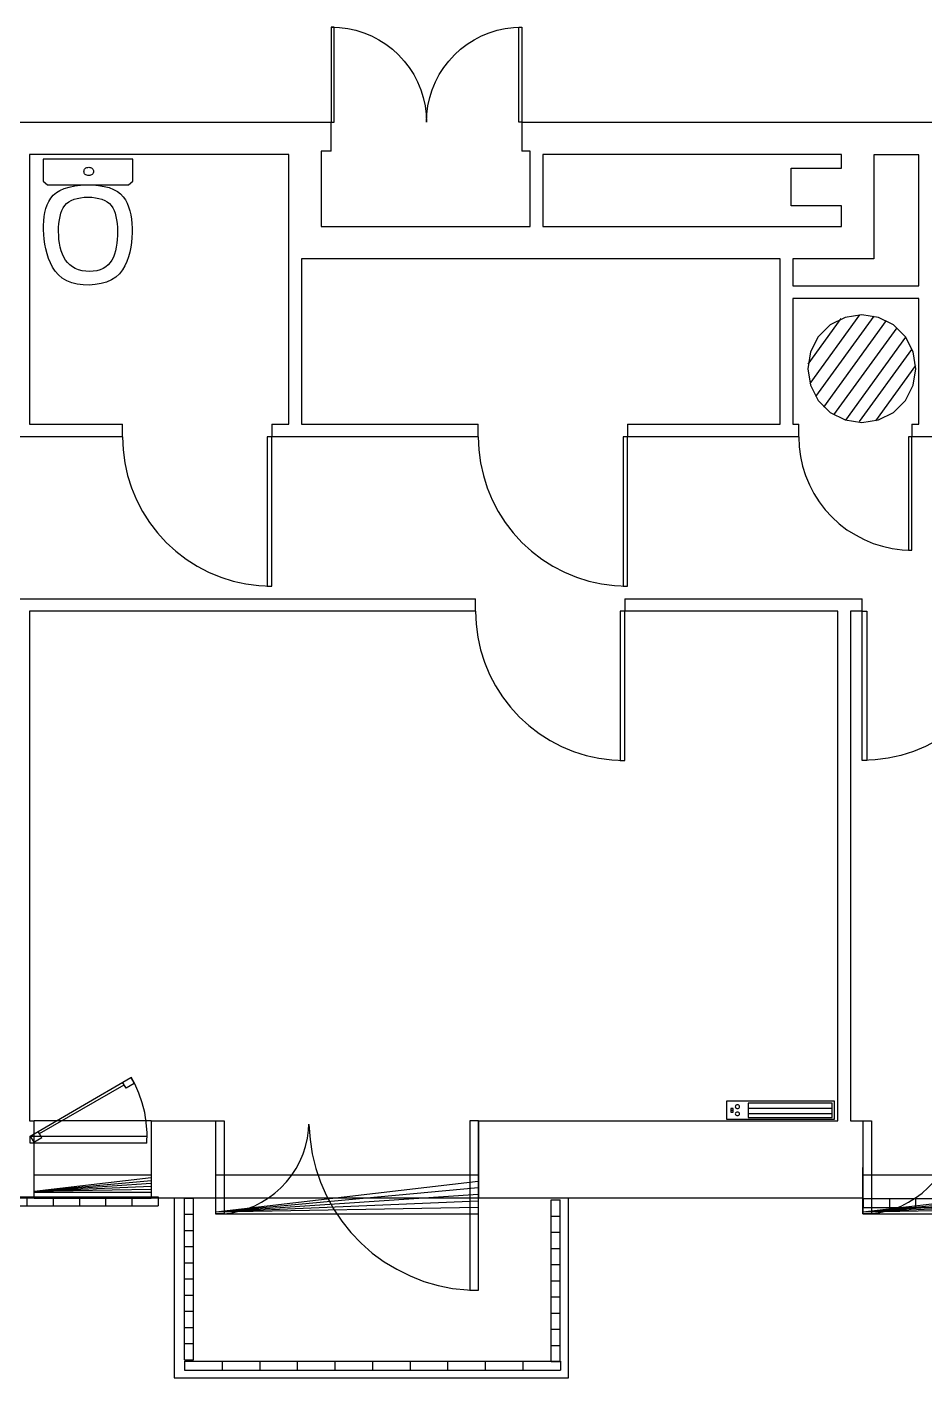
# Model space of a CAD drawing. Header units: millimetres. Extents: x -0.6 to 49.6, y -2.8 to 26.8.
# Drawn here: x 27.65 to 32.64, y 11.22 to 18.73 of the extents above; entities that cross this region are included whole.
import ezdxf
from ezdxf.enums import TextEntityAlignment as Align

# ---------------------------------------------------------------- set-up
doc = ezdxf.new("R2010")
doc.units = ezdxf.units.MM
for name, color, linetype in [('ABY_Dao_BATIM', 7, 'Continuous'), ('ABY_Equipement', 7, 'Continuous'), ('ABY_Ouverture', 124, 'Continuous'), ('ABY_Parois', 7, 'Continuous')]:
    doc.layers.add(name, color=color, linetype=linetype)

# ---------------------------------------------------------------- blocks, each defined once
blk = doc.blocks.new('OUV_ABY_D4_PPL02')
for p, q in [((-91.3, 99.6), (-100, 100)), ((-100, 100), (-100, 100)), ((-100, 100), (-100, 0)), ((-97, 100), (-100, 100)), ((-97, 0), (-97, 100)), ((-82.6, 98.5), (-91.3, 99.6)), ((91.3, 99.6), (82.6, 98.5)), ((100, 100), (91.3, 99.6)), ((97, 0), (97, 100)), ((97, 100), (100, 100)), ((100, 100), (100, 0)), ((-74.1, 96.6), (-82.6, 98.5)), ((-65.8, 94), (-74.1, 96.6)), ((-57.7, 90.6), (-65.8, 94)), ((-50, 86.6), (-57.7, 90.6)), ((-42.6, 81.9), (-50, 86.6)), ((50, 86.6), (42.6, 81.9)), ((57.7, 90.6), (50, 86.6)), ((65.8, 94), (57.7, 90.6)), ((74.1, 96.6), (65.8, 94)), ((82.6, 98.5), (74.1, 96.6)), ((-35.7, 76.6), (-42.6, 81.9)), ((-29.3, 70.7), (-35.7, 76.6)), ((35.7, 76.6), (29.3, 70.7)), ((42.6, 81.9), (35.7, 76.6)), ((-23.4, 64.3), (-29.3, 70.7)), ((-18.1, 57.4), (-23.4, 64.3)), ((-13.4, 50), (-18.1, 57.4)), ((18.1, 57.4), (13.4, 50)), ((23.4, 64.3), (18.1, 57.4)), ((29.3, 70.7), (23.4, 64.3)), ((-9.4, 42.3), (-13.4, 50)), ((13.4, 50), (9.4, 42.3)), ((-6, 34.2), (-9.4, 42.3)), ((-3.4, 25.9), (-6, 34.2)), ((6, 34.2), (3.4, 25.9)), ((9.4, 42.3), (6, 34.2)), ((-1.5, 17.4), (-3.4, 25.9)), ((-0.4, 8.7), (-1.5, 17.4)), ((1.5, 17.4), (0.4, 8.7)), ((3.4, 25.9), (1.5, 17.4)), ((-100, 0), (-97, 0)), ((0, 0), (-0.4, 8.7)), ((0.4, 8.7), (0, 0)), ((0, 0), (0, 0)), ((100, 0), (97, 0))]:
    blk.add_line(p, q)
at = {"flags": 1}
for tag, p in [('DATE_ETAT_EQU', (0, -3.7)), ('DATE_ETAT_VOL', (0, -4.4)), ('DATE_ETAT', (0, -3)), ('ETAT_EQU', (0, -3.4)), ('ETAT_VOL', (0, -4)), ('ETAT', (0, -2.8))]:
    blk.add_attdef(tag, text='', height=0.25, rotation=360, dxfattribs=at).set_placement(p, align=Align.MIDDLE_CENTER)
at = {"color": 0, "linetype": 'ByBlock', "lineweight": -2}
for tag, flags, p in [('NUMCOMP_OUV', 1, (0, -1.9)), ('NUMCOMP_EQU', 1, (0, -2.2)), ('NUMCOMP_VOL', 1, (0, -2.5)), ('OUVERTURE', 13, (0, -0.8)), ('LARGEUR', 5, (0, -1.4)), ('HAUTEUR', 5, (0, -1.6)), ('ALLEGE', 5, (0, -1.1)), ('VOLET', 1, (0, -0.6)), ('SSSC', 1, (0, -0.3))]:
    blk.add_attdef(tag, text='', height=0.25, dxfattribs=dict(at, flags=flags)).set_placement(p, align=Align.MIDDLE)
at = {"flags": 1}
blk.add_attdef('TYPEPORTE', (-1.1, -4.9), '', height=0.25, dxfattribs=at)
blk = doc.blocks.new('OUV_ABY_B1_FEN01')
for p, q in [((-26.74, -6.46), (16.26, 18.54)), ((16.26, 18.54), (17.76, 15.95)), ((17.98, 15.9), (16.49, 18.67)), ((-22.71, -5.44), (13.44, 15.43)), ((14.3, 13.95), (12.8, 16.54)), ((17.76, 15.95), (14.3, 13.95)), ((19.76, 11.92), (17.98, 15.9)), ((21.19, 7.79), (19.76, 11.92)), ((22.25, 3.56), (21.19, 7.79)), ((22.93, -0.74), (22.25, 3.56)), ((-21.78, -7.05), (-23.29, -4.45)), ((23.24, -5.1), (22.93, -0.74)), ((23.17, -9.46), (23.24, -5.1)), ((-26.74, -6.46), (23.26, -6.46)), ((-26.74, -6.46), (-25.24, -9.05)), ((-26.74, -9.46), (-26.74, -6.46)), ((23.17, -9.46), (-26.74, -9.46)), ((-25.24, -9.05), (-21.78, -7.05))]:
    blk.add_line(p, q)
at = {"flags": 1}
for tag, p in [('DATE_ETAT_EQU', (0, -3.71)), ('DATE_ETAT_VOL', (0, -4.37)), ('DATE_ETAT', (0, -3.05)), ('ETAT_EQU', (0, -3.38)), ('ETAT_VOL', (0, -4.04)), ('ETAT', (0, -2.77))]:
    blk.add_attdef(tag, text='', height=0.25, rotation=360, dxfattribs=at).set_placement(p, align=Align.MIDDLE_CENTER)
at = {"color": 0, "linetype": 'ByBlock', "lineweight": -2}
for tag, flags, p in [('NUMCOMP_OUV', 1, (0, -1.93)), ('NUMCOMP_EQU', 1, (0, -2.21)), ('NUMCOMP_VOL', 1, (0, -2.48)), ('OUVERTURE', 13, (0, -0.83)), ('LARGEUR', 5, (0, -1.37)), ('HAUTEUR', 5, (0, -1.64)), ('ALLEGE', 5, (0, -1.1)), ('VOLET', 1, (0, -0.56)), ('SSSC', 1, (0, -0.29))]:
    blk.add_attdef(tag, text='', height=0.25, dxfattribs=dict(at, flags=flags)).set_placement(p, align=Align.MIDDLE)
at = {"flags": 1}
blk.add_attdef('TYPEPORTE', (-1.12, -4.91), '', height=0.25, dxfattribs=at)
blk = doc.blocks.new('VOL_ABY_B3_VOL01')
for p, q in [((-50, -15), (-50, 0)), ((-50, 0), (50, 0)), ((50, 0), (50, -12)), ((50, -2.5), (-50.1, -14.22)), ((50, -2.5), (-50.1, -14.22)), ((50, -5), (-50.08, -14.22)), ((50, -5), (-50.08, -14.22)), ((50, -7.5), (-50.06, -14.22)), ((50, -7.5), (-50.06, -14.22)), ((50, -10), (-50.04, -14.22)), ((50, -10), (-50.04, -14.22)), ((50, -12.5), (-50.02, -14.22)), ((50, -12.5), (-50.02, -14.22)), ((-50, -15), (-50, -12)), ((50, -15), (-50, -15)), ((50, -12), (50, -15))]:
    blk.add_line(p, q)
at = {"color": 0, "linetype": 'ByBlock', "lineweight": -2}
for tag, flags, p in [('PROFONDEUR', 5, (0, -1.07)), ('ANNEE_REN', 1, (0, -3.01)), ('NUMCOMP', 9, (0, -2.71)), ('ALTITUDE', 13, (0, -0.53)), ('LARGEUR', 5, (0, -0.8)), ('HAUTEUR', 5, (0, -1.34)), ('EQMUR', 9, (0, -1.88)), ('EQOUV', 9, (0, -2.16)), ('EQFAC', 9, (0, -1.61)), ('SSSC', 5, (0, -0.26)), ('QTE', 9, (0, -2.44))]:
    blk.add_attdef(tag, text='', height=0.25, dxfattribs=dict(at, flags=flags)).set_placement(p, align=Align.MIDDLE)
for tag, flags, p in [('DATE_ETAT', 1, (0, -3.57)), ('DUREE_VIE', 9, (-0.02, -3.87)), ('ETAT', 9, (0, -3.3))]:
    blk.add_attdef(tag, text='', height=0.25, rotation=360, dxfattribs=dict(flags=flags)).set_placement(p, align=Align.MIDDLE_CENTER)
blk = doc.blocks.new('OUV_ABY_C0_POR10')
for p, q in [((-6.2, 0), (-5.8, 0)), ((-6.2, -4.39), (-6.2, 0)), ((-5.8, 0), (-5.8, -4.39)), ((5.8, 0), (5.8, -7.99)), ((6.2, 0), (5.8, 0)), ((6.2, -7.99), (6.2, 0)), ((-1.87, -0.82), (-1.82, -0.44)), ((-1.82, -0.44), (-1.8, -0.15)), ((-1.8, -0.17), (-1.75, -0.87)), ((-2.08, -1.56), (-1.96, -1.2)), ((-1.96, -1.2), (-1.87, -0.82)), ((-1.75, -0.87), (-1.65, -1.56)), ((-2.41, -2.25), (-2.23, -1.91)), ((-2.23, -1.91), (-2.08, -1.56)), ((-1.65, -1.56), (-1.48, -2.24)), ((-2.63, -2.57), (-2.41, -2.25)), ((-1.48, -2.24), (-1.26, -2.9)), ((-3.41, -3.41), (-3.13, -3.16)), ((-3.13, -3.16), (-2.86, -2.88)), ((-2.86, -2.88), (-2.63, -2.57)), ((-1.26, -2.9), (-0.98, -3.54)), ((-4.05, -3.84), (-3.72, -3.64)), ((-3.72, -3.64), (-3.41, -3.41)), ((-0.98, -3.54), (-0.64, -4.15)), ((-5.8, -4.39), (-6.2, -4.39)), ((-5.87, -4.39), (-5.49, -4.35)), ((-5.49, -4.35), (-5.12, -4.27)), ((-5.12, -4.27), (-4.75, -4.16)), ((-4.75, -4.16), (-4.39, -4.02)), ((-4.39, -4.02), (-4.05, -3.84)), ((-0.64, -4.15), (-0.25, -4.73)), ((-0.25, -4.73), (0.18, -5.27)), ((0.18, -5.27), (0.67, -5.78)), ((0.67, -5.78), (1.19, -6.24)), ((1.19, -6.24), (1.75, -6.65)), ((1.75, -6.65), (2.35, -7.01)), ((2.35, -7.01), (2.98, -7.32)), ((2.98, -7.32), (3.63, -7.58)), ((3.63, -7.58), (4.3, -7.77)), ((4.3, -7.77), (4.98, -7.91)), ((4.98, -7.91), (5.68, -7.98)), ((5.68, -7.98), (5.82, -7.99)), ((5.8, -7.99), (6.2, -7.99))]:
    blk.add_line(p, q)
at = {"color": 0, "linetype": 'ByBlock', "lineweight": -2}
for tag, flags, p in [('VOLET', 1, (0, -0.559)), ('SSSC', 1, (0, -0.289)), ('OUVERTURE', 13, (0, -0.829)), ('LARGEUR', 5, (0, -1.369)), ('ALLEGE', 5, (0, -1.099)), ('NUMCOMP_OUV', 1, (0, -1.929)), ('HAUTEUR', 5, (0, -1.639)), ('NUMCOMP_EQU', 1, (0, -2.213)), ('NUMCOMP_VOL', 1, (0, -2.484))]:
    blk.add_attdef(tag, text='', height=0.25, dxfattribs=dict(at, flags=flags)).set_placement(p, align=Align.MIDDLE)
at = {"flags": 1}
for tag, p in [('DATE_ETAT', (0, -3.045)), ('ETAT', (0, -2.772)), ('DATE_ETAT_EQU', (0, -3.707)), ('ETAT_EQU', (0, -3.376)), ('DATE_ETAT_VOL', (0, -4.368)), ('ETAT_VOL', (0, -4.037))]:
    blk.add_attdef(tag, text='', height=0.25, rotation=360, dxfattribs=at).set_placement(p, align=Align.MIDDLE_CENTER)
blk.add_attdef('TYPEPORTE', (-1.116, -4.909), '', height=0.25, dxfattribs=at)
blk = doc.blocks.new('OUV_ABY_D4_PPL01')
for p, q in [((-41.3, 99.6), (-50, 100)), ((-50, 100), (-50, 100)), ((-50, 100), (-50, 0)), ((-47, 100), (-50, 100)), ((-47, 0), (-47, 100)), ((-32.6, 98.5), (-41.3, 99.6)), ((-24.1, 96.6), (-32.6, 98.5)), ((-15.8, 94), (-24.1, 96.6)), ((-7.7, 90.6), (-15.8, 94)), ((0, 86.6), (-7.7, 90.6)), ((7.4, 81.9), (0, 86.6)), ((14.3, 76.6), (7.4, 81.9)), ((20.7, 70.7), (14.3, 76.6)), ((26.6, 64.3), (20.7, 70.7)), ((31.9, 57.4), (26.6, 64.3)), ((36.6, 50), (31.9, 57.4)), ((40.6, 42.3), (36.6, 50)), ((44, 34.2), (40.6, 42.3)), ((46.6, 25.9), (44, 34.2)), ((48.5, 17.4), (46.6, 25.9)), ((49.6, 8.7), (48.5, 17.4)), ((-50, 0), (-47, 0)), ((50, 0), (49.6, 8.7))]:
    blk.add_line(p, q)
at = {"flags": 1}
for tag, p in [('DATE_ETAT_EQU', (0, -3.7)), ('DATE_ETAT_VOL', (0, -4.4)), ('DATE_ETAT', (0, -3)), ('ETAT_EQU', (0, -3.4)), ('ETAT_VOL', (0, -4)), ('ETAT', (0, -2.8))]:
    blk.add_attdef(tag, text='', height=0.25, rotation=360, dxfattribs=at).set_placement(p, align=Align.MIDDLE_CENTER)
at = {"color": 0, "linetype": 'ByBlock', "lineweight": -2}
for tag, flags, p in [('NUMCOMP_OUV', 1, (0, -1.9)), ('NUMCOMP_EQU', 1, (0, -2.2)), ('NUMCOMP_VOL', 1, (0, -2.5)), ('OUVERTURE', 13, (0, -0.8)), ('LARGEUR', 5, (0, -1.4)), ('HAUTEUR', 5, (0, -1.6)), ('ALLEGE', 5, (0, -1.1)), ('VOLET', 1, (0, -0.6)), ('SSSC', 1, (0, -0.3))]:
    blk.add_attdef(tag, text='', height=0.25, dxfattribs=dict(at, flags=flags)).set_placement(p, align=Align.MIDDLE)
at = {"flags": 1}
blk.add_attdef('TYPEPORTE', (-1.1, -4.9), '', height=0.25, dxfattribs=at)
blk = doc.blocks.new('OUV_ABY_D0_POR01')
for p, q in [((-41.28, 99.62), (-50, 100)), ((-50, 100), (-50, 100)), ((-50, 100), (-50, 0)), ((-47, 100), (-50, 100)), ((-47, 0), (-47, 100)), ((-32.63, 98.48), (-41.28, 99.62)), ((-24.12, 96.59), (-32.63, 98.48)), ((-15.8, 93.97), (-24.12, 96.59)), ((-7.74, 90.63), (-15.8, 93.97)), ((0, 86.6), (-7.74, 90.63)), ((7.36, 81.92), (0, 86.6)), ((14.28, 76.6), (7.36, 81.92)), ((20.71, 70.71), (14.28, 76.6)), ((26.6, 64.28), (20.71, 70.71)), ((31.92, 57.36), (26.6, 64.28)), ((36.6, 50), (31.92, 57.36)), ((40.63, 42.26), (36.6, 50)), ((43.97, 34.2), (40.63, 42.26)), ((46.59, 25.88), (43.97, 34.2)), ((48.48, 17.36), (46.59, 25.88)), ((49.62, 8.72), (48.48, 17.36)), ((-50, 0), (-47, 0)), ((50, 0), (49.62, 8.72))]:
    blk.add_line(p, q)
at = {"flags": 1}
for tag, p in [('DATE_ETAT_EQU', (0, -3.71)), ('DATE_ETAT_VOL', (0, -4.37)), ('DATE_ETAT', (0, -3.05)), ('ETAT_EQU', (0, -3.38)), ('ETAT_VOL', (0, -4.04)), ('ETAT', (0, -2.77))]:
    blk.add_attdef(tag, text='', height=0.25, rotation=360, dxfattribs=at).set_placement(p, align=Align.MIDDLE_CENTER)
at = {"color": 0, "linetype": 'ByBlock', "lineweight": -2}
for tag, flags, p in [('NUMCOMP_OUV', 1, (0, -1.93)), ('NUMCOMP_EQU', 1, (0, -2.21)), ('NUMCOMP_VOL', 1, (0, -2.48)), ('OUVERTURE', 13, (0, -0.83)), ('LARGEUR', 5, (0, -1.37)), ('HAUTEUR', 5, (0, -1.64)), ('ALLEGE', 5, (0, -1.1)), ('VOLET', 1, (0, -0.56)), ('SSSC', 1, (0, -0.29))]:
    blk.add_attdef(tag, text='', height=0.25, dxfattribs=dict(at, flags=flags)).set_placement(p, align=Align.MIDDLE)
at = {"flags": 1}
blk.add_attdef('TYPEPORTE', (-1.12, -4.91), '', height=0.25, dxfattribs=at)
blk = doc.blocks.new('EQU_ABY_J0_GCT02')
for p, q in [((50, 20), (-50, 20)), ((-50, 20), (-50, 0)), ((-41.9, 14.6), (-42, 14)), ((-42, 14), (-41.9, 13.4)), ((-41.6, 15.2), (-41.9, 14.6)), ((-41.9, 13.4), (-41.6, 12.8)), ((-41.2, 15.6), (-41.6, 15.2)), ((-41.6, 12.8), (-41.2, 12.4)), ((-40.6, 15.9), (-41.2, 15.6)), ((-40, 16), (-40.6, 15.9)), ((-39.4, 15.9), (-40, 16)), ((-38.8, 15.6), (-39.4, 15.9)), ((-38.4, 15.2), (-38.8, 15.6)), ((-38.8, 12.4), (-38.4, 12.8)), ((-38.1, 14.6), (-38.4, 15.2)), ((-38.4, 12.8), (-38.1, 13.4)), ((-38, 14), (-38.1, 14.6)), ((-38.1, 13.4), (-38, 14)), ((-38, 14), (-38, 14)), ((-30, 18), (-30, 2)), ((48, 18), (-30, 18)), ((48, 2), (48, 18)), ((50, 0), (50, 20)), ((-50, 0), (50, 0)), ((-44, 12), (-46, 12)), ((-46, 12), (-46, 8)), ((-46, 10), (-44, 10)), ((-46, 8), (-44, 8)), ((-44, 8), (-44, 12)), ((-41.9, 6.6), (-42, 6)), ((-42, 6), (-41.9, 5.4)), ((-41.6, 7.2), (-41.9, 6.6)), ((-41.9, 5.4), (-41.6, 4.8)), ((-41.2, 7.6), (-41.6, 7.2)), ((-41.6, 4.8), (-41.2, 4.4)), ((-41.2, 12.4), (-40.6, 12.1)), ((-40.6, 7.9), (-41.2, 7.6)), ((-41.2, 4.4), (-40.6, 4.1)), ((-40.6, 12.1), (-40, 12)), ((-40, 8), (-40.6, 7.9)), ((-40.6, 4.1), (-40, 4)), ((-40, 12), (-39.4, 12.1)), ((-39.4, 7.9), (-40, 8)), ((-40, 4), (-39.4, 4.1)), ((-39.4, 12.1), (-38.8, 12.4)), ((-38.8, 7.6), (-39.4, 7.9)), ((-39.4, 4.1), (-38.8, 4.4)), ((-38.4, 7.2), (-38.8, 7.6)), ((-38.8, 4.4), (-38.4, 4.8)), ((-38.1, 6.6), (-38.4, 7.2)), ((-38.4, 4.8), (-38.1, 5.4)), ((-38, 6), (-38.1, 6.6)), ((-38.1, 5.4), (-38, 6)), ((-38, 6), (-38, 6)), ((48, 12), (-30, 12)), ((48, 6), (-30, 6)), ((-30, 2), (48, 2)), ((48, 9), (48, 9)), ((48, 9), (48, 9))]:
    blk.add_line(p, q)
at = {"color": 0, "linetype": 'ByBlock', "lineweight": -2}
for tag, flags, p in [('PROFONDEUR', 5, (0, -1.1)), ('ANNEE_REN', 1, (0, -3)), ('NUMCOMP', 9, (0, -2.7)), ('ALTITUDE', 13, (0, -0.5)), ('LARGEUR', 5, (0, -0.8)), ('HAUTEUR', 5, (0, -1.3)), ('EQMUR', 9, (0, -1.9)), ('EQOUV', 9, (0, -2.2)), ('EQFAC', 9, (0, -1.6)), ('SSSC', 5, (0, -0.3)), ('QTE', 9, (0, -2.4))]:
    blk.add_attdef(tag, text='', height=0.25, dxfattribs=dict(at, flags=flags)).set_placement(p, align=Align.MIDDLE)
for tag, flags, p in [('DATE_ETAT', 1, (0, -3.6)), ('DUREE_VIE', 9, (0, -3.9)), ('ETAT', 9, (0, -3.3))]:
    blk.add_attdef(tag, text='', height=0.25, rotation=360, dxfattribs=dict(flags=flags)).set_placement(p, align=Align.MIDDLE_CENTER)
blk = doc.blocks.new('EQU_ABY_I0_WCA01')
for p, q in [((-30, 50), (-30, 33)), ((30, 50), (-30, 50)), ((30, 33), (30, 50)), ((-2.71, 40.5), (-2.65, 41.15)), ((-2.65, 39.85), (-2.71, 40.5)), ((-2.65, 41.15), (-2.49, 41.78)), ((-2.49, 39.22), (-2.65, 39.85)), ((-2.49, 41.78), (-2.22, 42.35)), ((-2.22, 38.65), (-2.49, 39.22)), ((-2.22, 42.35), (-1.83, 42.83)), ((-1.83, 38.17), (-2.22, 38.65)), ((-1.83, 42.83), (-1.35, 43.22)), ((-1.35, 37.78), (-1.83, 38.17)), ((-1.35, 43.22), (-0.78, 43.49)), ((-0.78, 37.51), (-1.35, 37.78)), ((-0.78, 43.49), (-0.15, 43.65)), ((-0.15, 37.35), (-0.78, 37.51)), ((-0.15, 43.65), (0.5, 43.71)), ((0.5, 37.29), (-0.15, 37.35)), ((0.5, 43.71), (1.15, 43.65)), ((1.15, 37.35), (0.5, 37.29)), ((1.15, 43.65), (1.78, 43.49)), ((1.78, 37.51), (1.15, 37.35)), ((1.78, 43.49), (2.35, 43.22)), ((2.35, 37.78), (1.78, 37.51)), ((2.35, 43.22), (2.83, 42.83)), ((2.83, 38.17), (2.35, 37.78)), ((2.83, 42.83), (3.22, 42.35)), ((3.22, 38.65), (2.83, 38.17)), ((3.22, 42.35), (3.49, 41.78)), ((3.49, 39.22), (3.22, 38.65)), ((3.49, 41.78), (3.65, 41.15)), ((3.65, 39.85), (3.49, 39.22)), ((3.65, 41.15), (3.71, 40.5)), ((3.71, 40.5), (3.65, 39.85)), ((-30, 33), (-27, 30)), ((-27, 30), (27, 30)), ((-18.69, 25.75), (-15.82, 27.21)), ((-15.82, 27.21), (-12.51, 28.38)), ((-12.51, 28.38), (-8.83, 29.24)), ((-8.83, 29.24), (-4.92, 29.8)), ((-4.92, 29.8), (-0.88, 30.05)), ((-0.88, 30.05), (3.17, 29.98)), ((3.17, 29.98), (7.1, 29.6)), ((7.1, 29.6), (10.81, 28.9)), ((10.81, 28.9), (14.17, 27.88)), ((14.17, 27.88), (17.1, 26.54)), ((27, 30), (30, 33)), ((-26.18, 17.23), (-24.82, 19.72)), ((-24.82, 19.72), (-23.15, 21.98)), ((-23.15, 21.98), (-21.12, 24)), ((-21.12, 24), (-18.69, 25.75)), ((-11.21, 17.92), (-9.33, 18.83)), ((-9.33, 18.83), (-7.22, 19.54)), ((-7.22, 19.54), (-4.92, 20.05)), ((-4.92, 20.05), (-2.49, 20.36)), ((-2.49, 20.36), (0, 20.46)), ((0, 20.46), (2.49, 20.36)), ((2.49, 20.36), (4.92, 20.05)), ((4.92, 20.05), (7.22, 19.54)), ((7.22, 19.54), (9.33, 18.83)), ((9.33, 18.83), (11.21, 17.92)), ((17.1, 26.54), (19.6, 24.9)), ((19.6, 24.9), (21.72, 22.98)), ((21.72, 22.98), (23.5, 20.79)), ((23.5, 20.79), (24.97, 18.37)), ((24.97, 18.37), (26.16, 15.72)), ((-28.74, 8.59), (-28.1, 11.65)), ((-28.1, 11.65), (-27.26, 14.53)), ((-27.26, 14.53), (-26.18, 17.23)), ((-18.1, 7.95), (-17.4, 10.16)), ((-17.4, 10.16), (-16.53, 12.15)), ((-16.53, 12.15), (-15.5, 13.92)), ((-15.5, 13.92), (-14.28, 15.46)), ((-14.28, 15.46), (-12.85, 16.8)), ((-12.85, 16.8), (-11.21, 17.92)), ((11.21, 17.92), (12.85, 16.8)), ((12.85, 16.8), (14.28, 15.46)), ((14.28, 15.46), (15.5, 13.92)), ((15.5, 13.92), (16.53, 12.15)), ((16.53, 12.15), (17.4, 10.16)), ((17.4, 10.16), (18.1, 7.95)), ((26.16, 15.72), (27.13, 12.87)), ((27.13, 12.87), (27.91, 9.85)), ((27.91, 9.85), (28.53, 6.66)), ((-29.69, -1.43), (-29.54, 2.03)), ((-29.54, 2.03), (-29.22, 5.38)), ((-29.22, 5.38), (-28.74, 8.59)), ((-19.41, -0.03), (-19.1, 2.83)), ((-19.1, 2.83), (-18.67, 5.5)), ((-18.67, 5.5), (-18.1, 7.95)), ((18.1, 7.95), (18.67, 5.5)), ((18.67, 5.5), (19.1, 2.83)), ((19.1, 2.83), (19.42, -0.03)), ((28.53, 6.66), (28.99, 3.33)), ((28.99, 3.33), (29.3, -0.11)), ((-29.69, -4.98), (-29.69, -1.43)), ((-29.53, -8.6), (-29.69, -4.98)), ((-29.22, -12.29), (-29.53, -8.6)), ((-19.65, -6.1), (-19.6, -3.02)), ((-19.56, -9.22), (-19.65, -6.1)), ((-19.6, -3.02), (-19.41, -0.03)), ((19.42, -0.03), (19.61, -3.02)), ((19.61, -3.02), (19.69, -6.1)), ((19.69, -6.1), (19.64, -9.22)), ((29.3, -0.11), (29.46, -3.66)), ((29.46, -7.29), (29.31, -10.99)), ((29.46, -3.66), (29.46, -7.29)), ((-28.74, -16), (-29.22, -12.29)), ((-28.11, -19.74), (-28.74, -16)), ((-19.35, -12.34), (-19.56, -9.22)), ((-18.99, -15.39), (-19.35, -12.34)), ((-18.5, -18.33), (-18.99, -15.39)), ((19.22, -15.39), (18.83, -18.33)), ((19.49, -12.34), (19.22, -15.39)), ((19.64, -9.22), (19.49, -12.34)), ((29, -14.72), (28.54, -18.48)), ((29.31, -10.99), (29, -14.72)), ((-27.32, -23.46), (-28.11, -19.74)), ((-26.33, -27.12), (-27.32, -23.46)), ((-17.87, -21.13), (-18.5, -18.33)), ((-17.08, -23.75), (-17.87, -21.13)), ((-16.13, -26.18), (-17.08, -23.75)), ((-15, -28.42), (-16.13, -26.18)), ((16.94, -26.18), (16, -28.42)), ((17.71, -23.75), (16.94, -26.18)), ((18.34, -21.13), (17.71, -23.75)), ((18.83, -18.33), (18.34, -21.13)), ((27.09, -25.94), (26.03, -29.52)), ((27.91, -22.23), (27.09, -25.94)), ((28.54, -18.48), (27.91, -22.23)), ((-25.12, -30.66), (-26.33, -27.12)), ((-23.63, -34.02), (-25.12, -30.66)), ((-21.83, -37.13), (-23.63, -34.02)), ((-13.69, -30.43), (-15, -28.42)), ((-12.17, -32.21), (-13.69, -30.43)), ((-10.45, -33.74), (-12.17, -32.21)), ((-8.5, -35), (-10.45, -33.74)), ((-6.33, -35.98), (-8.5, -35)), ((-3.99, -36.69), (-6.33, -35.98)), ((8.11, -35.98), (5.84, -36.69)), ((10.17, -35), (8.11, -35.98)), ((11.97, -33.74), (10.17, -35)), ((13.54, -32.21), (11.97, -33.74)), ((14.87, -30.43), (13.54, -32.21)), ((16, -28.42), (14.87, -30.43)), ((24.69, -32.94), (23.04, -36.14)), ((26.03, -29.52), (24.69, -32.94)), ((-19.69, -39.95), (-21.83, -37.13)), ((-17.17, -42.4), (-19.69, -39.95)), ((-14.23, -44.44), (-17.17, -42.4)), ((-10.85, -46), (-14.23, -44.44)), ((-1.54, -37.11), (-3.99, -36.69)), ((0.96, -37.25), (-1.54, -37.11)), ((3.44, -37.11), (0.96, -37.25)), ((5.84, -36.69), (3.44, -37.11)), ((15.76, -43.77), (12.46, -45.48)), ((18.61, -41.61), (15.76, -43.77)), ((21.02, -39.04), (18.61, -41.61)), ((23.04, -36.14), (21.02, -39.04)), ((-7.14, -47.09), (-10.85, -46)), ((-3.2, -47.71), (-7.14, -47.09)), ((0.85, -47.85), (-3.2, -47.71)), ((4.89, -47.53), (0.85, -47.85)), ((8.8, -46.74), (4.89, -47.53)), ((12.46, -45.48), (8.8, -46.74))]:
    blk.add_line(p, q)
at = {"color": 0, "linetype": 'ByBlock', "lineweight": -2}
for tag, flags, p in [('PROFONDEUR', 5, (0, -1.07)), ('ANNEE_REN', 1, (0, -3.01)), ('NUMCOMP', 9, (0, -2.71)), ('ALTITUDE', 13, (0, -0.53)), ('LARGEUR', 5, (0, -0.8)), ('HAUTEUR', 5, (0, -1.34)), ('EQMUR', 9, (0, -1.88)), ('EQOUV', 9, (0, -2.16)), ('EQFAC', 9, (0, -1.61)), ('SSSC', 5, (0, -0.26)), ('QTE', 9, (0, -2.44))]:
    blk.add_attdef(tag, text='', height=0.25, dxfattribs=dict(at, flags=flags)).set_placement(p, align=Align.MIDDLE)
for tag, flags, p in [('DATE_ETAT', 1, (0, -3.57)), ('DUREE_VIE', 9, (-0.02, -3.87)), ('ETAT', 9, (0, -3.3))]:
    blk.add_attdef(tag, text='', height=0.25, rotation=360, dxfattribs=dict(flags=flags)).set_placement(p, align=Align.MIDDLE_CENTER)
blk = doc.blocks.new('EQU_ABY_I2_ECS02')
for p, q in [((-2.3, -0.56), (-0.05, 2.54)), ((-2.04, -1.16), (0.59, 2.48)), ((0.04, 2.54), (-0.71, 2.42)), ((0.79, 2.42), (0.04, 2.54)), ((-2.39, 0.3), (-0.89, 2.36)), ((-1.39, 2.08), (-1.93, 1.54)), ((-1.67, -1.63), (1.16, 2.27)), ((-0.71, 2.42), (-1.39, 2.08)), ((-1.22, -1.98), (1.64, 1.95)), ((1.47, 2.08), (0.79, 2.42)), ((2.01, 1.54), (1.47, 2.08)), ((-1.93, 1.54), (-2.28, 0.86)), ((-0.69, -2.22), (2.02, 1.52)), ((2.36, 0.86), (2.01, 1.54)), ((-2.28, 0.86), (-2.4, 0.1)), ((-0.06, -2.28), (2.3, 0.97)), ((2.48, 0.1), (2.36, 0.86)), ((-2.4, 0.1), (-2.28, -0.65)), ((0.67, -2.25), (2.47, 0.24)), ((2.36, -0.65), (2.48, 0.1)), ((2.48, 0.1), (2.48, 0.1)), ((-2.28, -0.65), (-1.93, -1.33)), ((2.01, -1.33), (2.36, -0.65)), ((-1.93, -1.33), (-1.39, -1.87)), ((1.47, -1.87), (2.01, -1.33)), ((-1.39, -1.87), (-0.71, -2.21)), ((-0.71, -2.21), (0.04, -2.33)), ((0.04, -2.33), (0.79, -2.21)), ((0.79, -2.21), (1.47, -1.87))]:
    blk.add_line(p, q)
at = {"color": 0, "linetype": 'ByBlock', "lineweight": -2}
for tag, flags, p in [('ALTITUDE', 13, (-0.002, -0.532)), ('SSSC', 5, (-0.002, -0.262)), ('PROFONDEUR', 5, (-0.002, -1.072)), ('LARGEUR', 5, (-0.002, -0.802)), ('HAUTEUR', 5, (-0.002, -1.342)), ('EQMUR', 9, (-0.002, -1.882)), ('EQFAC', 9, (-0.002, -1.612)), ('EQOUV', 9, (-0.002, -2.16)), ('QTE', 9, (-0.002, -2.438)), ('ANNEE_REN', 1, (-0.002, -3.011)), ('NUMCOMP', 9, (-0.002, -2.713))]:
    blk.add_attdef(tag, text='', height=0.25, dxfattribs=dict(at, flags=flags)).set_placement(p, align=Align.MIDDLE)
for tag, flags, p in [('DATE_ETAT', 1, (-0.002, -3.572)), ('ETAT', 9, (-0.002, -3.298)), ('DUREE_VIE', 9, (-0.015, -3.871))]:
    blk.add_attdef(tag, text='', height=0.25, rotation=360, dxfattribs=dict(flags=flags)).set_placement(p, align=Align.MIDDLE_CENTER)
blk = doc.blocks.new('EQU_ABY_C2_ELF02')
for p, q in [((-9.98, 0.48), (10.02, 0.48)), ((-9.98, 0.48), (-9.98, -0.52)), ((-7.98, 0.48), (-7.98, -0.52)), ((-5.98, 0.48), (-5.98, -0.52)), ((-3.98, 0.48), (-3.98, -0.52)), ((-1.98, 0.48), (-1.98, -0.52)), ((0.02, 0.48), (0.02, -0.52)), ((2.02, 0.48), (2.02, -0.52)), ((4.02, 0.48), (4.02, -0.52)), ((6.02, 0.48), (6.02, -0.52)), ((8.02, 0.48), (8.02, -0.52)), ((10.02, 0.48), (10.02, -0.52)), ((-9.98, -0.52), (10.02, -0.52))]:
    blk.add_line(p, q)
at = {"color": 0, "linetype": 'ByBlock', "lineweight": -2}
for tag, flags, p in [('ALTITUDE', 13, (-0.002, -0.532)), ('LARGEUR', 5, (-0.002, -0.802)), ('SSSC', 5, (-0.002, -0.262)), ('PROFONDEUR', 5, (-0.002, -1.072)), ('HAUTEUR', 5, (-0.002, -1.342)), ('EQMUR', 9, (-0.002, -1.882)), ('EQOUV', 9, (-0.002, -2.16)), ('EQFAC', 9, (-0.002, -1.612)), ('ANNEE_REN', 1, (-0.002, -3.011)), ('NUMCOMP', 9, (-0.002, -2.713)), ('QTE', 9, (-0.002, -2.438))]:
    blk.add_attdef(tag, text='', height=0.25, dxfattribs=dict(at, flags=flags)).set_placement(p, align=Align.MIDDLE)
for tag, flags, p in [('DATE_ETAT', 1, (-0.002, -3.572)), ('ETAT', 9, (-0.002, -3.298)), ('DUREE_VIE', 9, (-0.015, -3.871))]:
    blk.add_attdef(tag, text='', height=0.25, rotation=360, dxfattribs=dict(flags=flags)).set_placement(p, align=Align.MIDDLE_CENTER)

msp = doc.modelspace()

# ---------------------------------------------------------------- linework, layer by layer
at = {"layer": 'ABY_Dao_BATIM', "color": 7, "linetype": 'Continuous'}
for points in [[(28.47, 12.2199, 6.3), (28.47, 11.2199, 6.3)], [(30.6618, 11.2199, 6.3), (30.6618, 12.2199, 6.3)], [(28.47, 11.2199, 6.3), (30.6618, 11.2199, 6.3)]]:
    msp.add_polyline3d(points, dxfattribs=at)
at = {"layer": 'ABY_Ouverture'}
for p, q in [((29.3423, 18.0445, 6.3), (29.3423, 18.2045, 6.3)), ((30.4023, 18.2045, 6.3), (30.4023, 18.0445, 6.3)), ((28.1818, 16.4545, 6.3), (28.1818, 16.5245, 6.3)), ((29.0118, 16.5245, 6.3), (29.0118, 16.4545, 6.3)), ((30.1604, 16.4545, 6.3), (30.1604, 16.5245, 6.3)), ((30.9904, 16.5245, 6.3), (30.9904, 16.4545, 6.3)), ((31.9427, 16.4545, 6.3), (31.9427, 16.5245, 6.3)), ((32.5727, 16.5245, 6.3), (32.5727, 16.4545, 6.3)), ((30.1449, 15.4845, 6.3), (30.1449, 15.5545, 6.3)), ((30.9749, 15.5545, 6.3), (30.9749, 15.4845, 6.3)), ((32.2965, 15.4845, 6.3), (32.2965, 15.5545, 6.3)), ((28.341, 12.6497, 7.08), (27.691, 12.6497, 7.08)), ((27.691, 12.2199, 7.08), (27.691, 12.6497, 7.08)), ((28.341, 12.6497, 7.08), (28.341, 12.2199, 7.08)), ((28.701, 12.2199, 6.3), (28.701, 12.6497, 6.3)), ((30.161, 12.6497, 6.3), (30.161, 12.2199, 6.3)), ((32.3003, 12.2199, 6.3), (32.3003, 12.6498, 6.3)), ((27.691, 12.2199, 7.08), (28.341, 12.2199, 7.08))]:
    msp.add_line(p, q, dxfattribs=at)
at = {"layer": 'ABY_Parois'}
for p, q in [((26.2532, 18.2045, 6.3), (29.3423, 18.2045, 6.3)), ((30.4023, 18.2045, 6.3), (37.455, 18.2045, 6.3)), ((29.287, 18.0445, 6.3), (29.287, 17.6245, 6.3)), ((29.3423, 18.0445, 6.3), (29.287, 18.0445, 6.3)), ((30.45, 18.0445, 6.3), (30.4023, 18.0445, 6.3)), ((30.45, 17.6245, 6.3), (30.45, 18.0445, 6.3)), ((27.665, 18.0245, 6.3), (27.665, 16.5245, 6.3)), ((29.107, 18.0245, 6.3), (27.665, 18.0245, 6.3)), ((29.107, 17.4445, 6.3), (29.107, 18.0245, 6.3)), ((30.52, 18.0245, 6.3), (30.52, 17.6245, 6.3)), ((32.18, 18.0245, 6.3), (30.52, 18.0245, 6.3)), ((32.18, 17.9495, 6.3), (32.18, 18.0245, 6.3)), ((32.61, 18.0235, 6.3), (32.36, 18.0235, 6.3)), ((32.36, 18.0235, 6.3), (32.36, 17.4445, 6.3)), ((32.61, 17.2945, 6.3), (32.61, 18.0235, 6.3)), ((31.9, 17.7395, 6.3), (31.9, 17.9495, 6.3)), ((31.9, 17.9495, 6.3), (32.18, 17.9495, 6.3)), ((32.18, 17.7395, 6.3), (31.9, 17.7395, 6.3)), ((32.18, 17.6245, 6.3), (32.18, 17.7395, 6.3)), ((29.287, 17.6245, 6.3), (30.45, 17.6245, 6.3)), ((30.52, 17.6245, 6.3), (32.18, 17.6245, 6.3)), ((29.107, 16.5245, 6.3), (29.107, 17.4445, 6.3)), ((29.177, 17.4445, 6.3), (29.177, 16.5245, 6.3)), ((31.84, 17.4445, 6.3), (29.177, 17.4445, 6.3)), ((31.84, 16.5245, 6.3), (31.84, 17.4445, 6.3)), ((31.91, 17.4445, 6.3), (31.91, 17.2945, 6.3)), ((32.36, 17.4445, 6.3), (31.91, 17.4445, 6.3)), ((31.91, 17.2945, 6.3), (32.61, 17.2945, 6.3)), ((31.91, 17.2245, 6.3), (31.91, 16.5245, 6.3)), ((32.61, 17.2245, 6.3), (31.91, 17.2245, 6.3)), ((32.61, 16.5245, 6.3), (32.61, 17.2245, 6.3)), ((27.665, 16.5245, 6.3), (28.1818, 16.5245, 6.3)), ((29.0118, 16.5245, 6.3), (29.107, 16.5245, 6.3)), ((29.177, 16.5245, 6.3), (30.1604, 16.5245, 6.3)), ((30.9904, 16.5245, 6.3), (31.84, 16.5245, 6.3)), ((31.91, 16.5245, 6.3), (31.9427, 16.5245, 6.3)), ((32.5727, 16.5245, 6.3), (32.61, 16.5245, 6.3)), ((28.1818, 16.4545, 6.3), (27.595, 16.4545, 6.3)), ((30.1604, 16.4545, 6.3), (29.0118, 16.4545, 6.3)), ((31.9427, 16.4545, 6.3), (30.9904, 16.4545, 6.3)), ((33.7127, 16.4545, 6.3), (32.5727, 16.4545, 6.3)), ((27.595, 15.5545, 6.3), (30.1449, 15.5545, 6.3)), ((27.665, 15.4845, 6.3), (27.665, 12.6497, 6.3)), ((30.1449, 15.4845, 6.3), (27.665, 15.4845, 6.3)), ((30.9749, 15.5545, 6.3), (32.2965, 15.5545, 6.3)), ((32.16, 15.4845, 6.3), (30.9749, 15.4845, 6.3)), ((32.16, 12.6497, 6.3), (32.16, 15.4845, 6.3)), ((32.23, 15.4845, 6.3), (32.23, 12.6498, 6.3)), ((32.2965, 15.4845, 6.3), (32.23, 15.4845, 6.3)), ((27.665, 12.6497, 6.3), (27.691, 12.6497, 6.3)), ((28.341, 12.6497, 6.3), (28.701, 12.6497, 6.3)), ((30.161, 12.6497, 6.3), (32.16, 12.6497, 6.3)), ((32.23, 12.6498, 6.3), (32.3003, 12.6498, 6.3)), ((27.691, 12.2199, 6.3), (27.5678, 12.2199, 6.3)), ((28.701, 12.2199, 6.3), (28.341, 12.2199, 6.3)), ((28.47, 12.2199, 6.3), (28.47, 11.2199, 6.3)), ((30.6618, 12.2199, 6.3), (28.47, 12.2199, 6.3)), ((32.3003, 12.2199, 6.3), (30.161, 12.2199, 6.3)), ((30.6618, 11.2199, 6.3), (30.6618, 12.2199, 6.3)), ((28.47, 11.2199, 6.3), (30.6618, 11.2199, 6.3))]:
    msp.add_line(p, q, dxfattribs=at)

# ---------------------------------------------------------------- block references
at = {"layer": 'ABY_Equipement'}
for name, p, xscale, yscale, zscale in [('EQU_ABY_I0_WCA01', (27.9899, 17.6415, 6.3), 0.008333333767950535, 0.007153806742280722, 0.5), ('EQU_ABY_J0_GCT02', (31.8417, 12.659, 6.3), 0.006000000052154064, 0.004999999888241291, 0.4000000059604645), ('EQU_ABY_C2_ELF02', (27.6485, 12.2026, 7.08), 0.0729999989271164, 0.05000000074505806, 0.2199999988079071)]:
    msp.add_blockref(name, p, dxfattribs=dict(at, xscale=xscale, yscale=yscale, zscale=zscale))
for name, p, xscale, yscale in [('EQU_ABY_I2_ECS02', (32.289, 16.8215, 6.3), 0.1232032850384712, 0.1232032850384712), ('EQU_ABY_C2_ELF02', (33.0295, 12.1942, 6.3), 0.0729999989271164, 0.05000000074505806), ('EQU_ABY_C2_ELF02', (29.57, 11.29, 6.3), 0.1045000031590462, 0.05000000074505806)]:
    msp.add_blockref(name, p, dxfattribs=dict(at, xscale=xscale, yscale=yscale))
at = {"layer": 'ABY_Equipement', "xscale": 0.04500000178813934, "yscale": 0.05000000074505806, "rotation": 90.00020741015327}
for p in [(28.55, 11.77, 6.3), (30.59, 11.76, 6.3)]:
    msp.add_blockref('EQU_ABY_C2_ELF02', p, dxfattribs=at)
at = {"layer": 'ABY_Ouverture'}
for name, p, xscale, yscale in [('OUV_ABY_D4_PPL02', (29.8723, 18.2045, 6.3), -0.005299999844282866, 0.005299999844282866), ('OUV_ABY_B1_FEN01', (28.016, 12.6497, 7.08), 0.0130000002682209, 0.0130000002682209), ('OUV_ABY_C0_POR10', (29.431, 12.6497, 6.3), 0.1177419424057007, 0.1177419424057007), ('VOL_ABY_B3_VOL01', (28.016, 12.3497, 7.08), 0.006493506487458944, 0.006493506487458944), ('VOL_ABY_B3_VOL01', (29.431, 12.3497, 6.3), 0.01458541490137577, 0.01458541490137577)]:
    msp.add_blockref(name, p, dxfattribs=dict(at, xscale=xscale, yscale=yscale))
for name, p, xscale, yscale, rotation in [('OUV_ABY_D0_POR01', (28.5968, 16.4545, 6.3), 0.008299999870359898, 0.008299999870359898, 180), ('OUV_ABY_D0_POR01', (30.5754, 16.4545, 6.3), 0.008299999870359898, 0.008299999870359898, 180), ('OUV_ABY_D4_PPL01', (32.2577, 16.4545, 6.3), 0.006300000008195639, 0.006300000008195639, 180), ('OUV_ABY_D0_POR01', (30.5599, 15.4845, 6.3), 0.008299999870359898, 0.008299999870359898, 180), ('OUV_ABY_D0_POR01', (32.7115, 15.4845, 6.3), -0.008299999870359898, 0.008299999870359898, 180), ('OUV_ABY_C0_POR10', (33.0303, 12.6498, 6.3), 0.1177419424057007, 0.1177419424057007, 359.9973010949669), ('VOL_ABY_B3_VOL01', (33.0303, 12.3498, 6.3), 0.01458541490137577, 0.01458541490137577, 359.9973010949669)]:
    msp.add_blockref(name, p, dxfattribs=dict(at, xscale=xscale, yscale=yscale, rotation=rotation))

doc.saveas('drawing.dxf')
